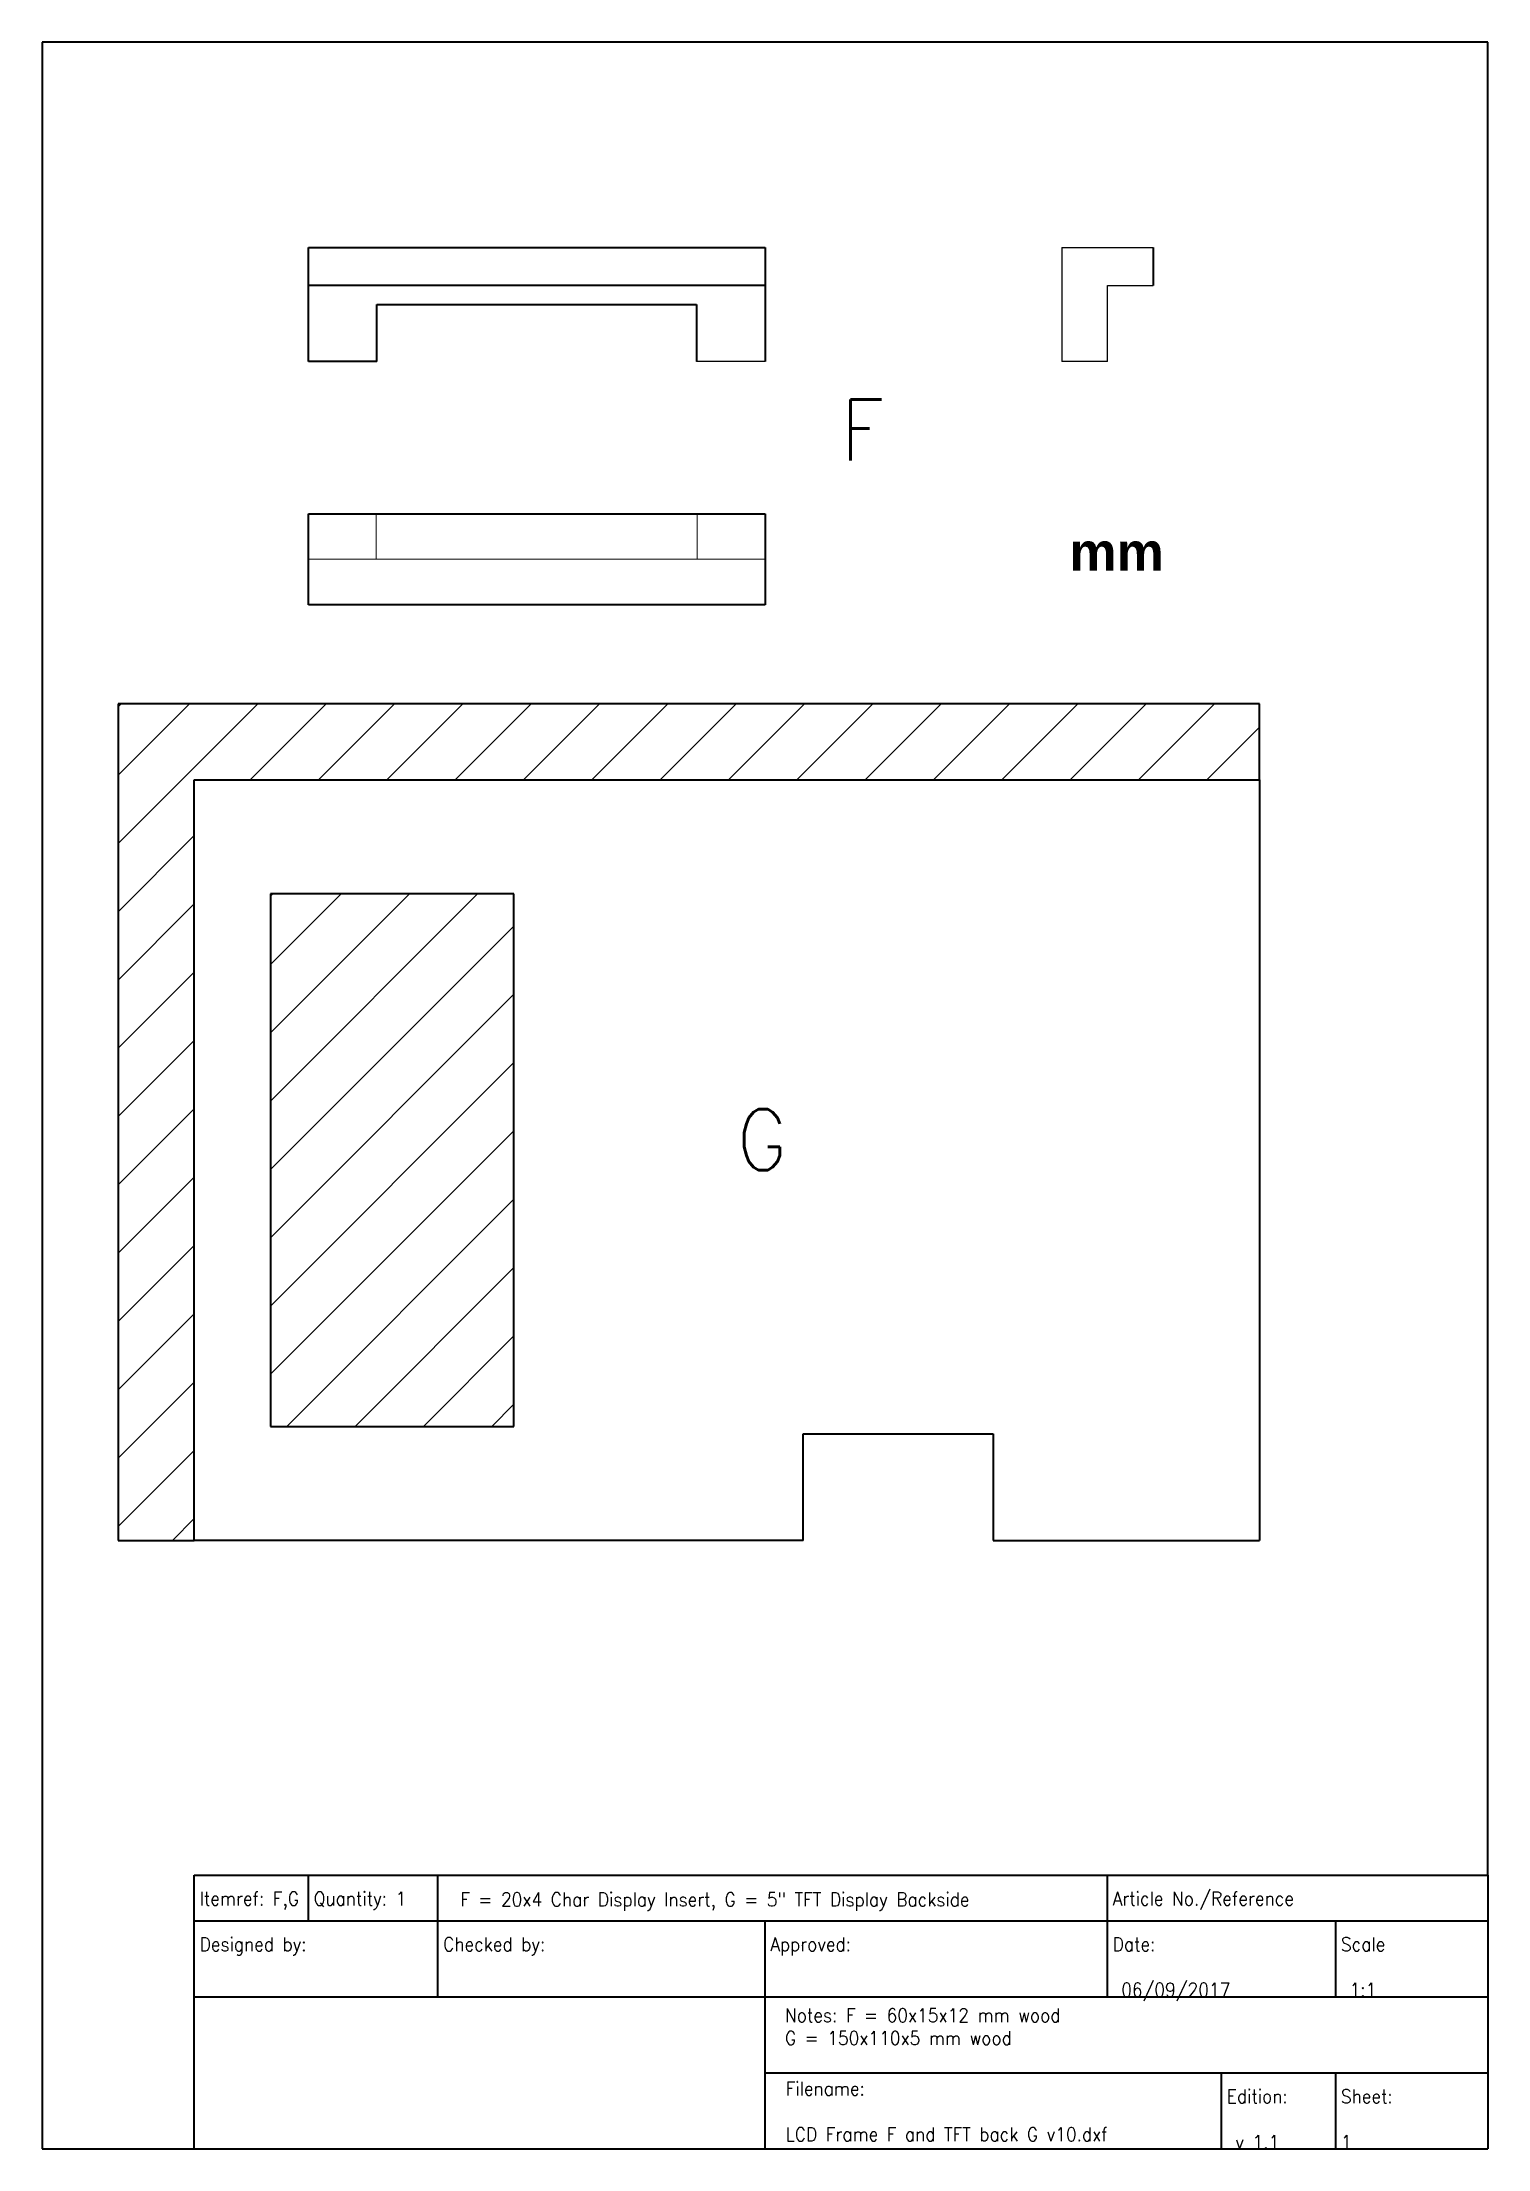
# Model space of a CAD drawing. Header units: millimetres. Extents: x 10 to 200, y 10 to 287.
import ezdxf

# ---------------------------------------------------------------- set-up
doc = ezdxf.new("R2010")
doc.units = ezdxf.units.MM
doc.linetypes.add('ACAD_ISO04W100', pattern=[30, 24, -3, 0, -3])
doc.layers.get('0').update_dxf_attribs({"color": 18, "lineweight": 25, "true_color": 0x000000})
for name, color, linetype, lineweight, true_color in [('0 ... Background', 18, 'Continuous', 35, 0x000000), ('0 ... Base', 18, 'Continuous', 35, 0x000000), ('0 ... Construction', 18, 'ACAD_ISO04W100', 9, 0x000000), ('0 ... Dimensions', 18, 'Continuous', 9, 0x000000), ('0 ... Numbering', 18, 'Continuous', 70, 0x000000)]:
    doc.layers.add(name, color=color, linetype=linetype, lineweight=lineweight, true_color=true_color)
doc.styles.add('textstyle11', font='Standard')
doc.styles.add('textstyle12', font='Standard')
doc.styles.add('textstyle13', font='Standard')
doc.styles.add('textstyle14', font='Standard')
doc.styles.add('textstyle15', font='Standard')
doc.styles.add('textstyle16', font='Standard')
doc.styles.add('textstyle17', font='Standard')
doc.styles.add('textstyle18', font='Standard')
doc.styles.add('textstyle19', font='Standard')
doc.styles.add('textstyle20', font='Standard')
doc.styles.add('textstyle21', font='Standard')
doc.styles.add('textstyle22', font='Standard')
doc.styles.add('textstyle23', font='Standard')
doc.styles.add('textstyle24', font='')
doc.styles.add('textstyle25', font='Standard')
doc.styles.add('textstyle26', font='Standard')
doc.styles.get('textstyle24').set_extended_font_data('Arial', bold=True)

msp = doc.modelspace()

# ---------------------------------------------------------------- hatches: boundary and pattern name
h = msp.add_hatch()
h.set_pattern_fill('ANSI31', color=256, scale=2, style=0, pattern_type=0)
h.paths.add_polyline_path([(20, 200), (20, 90), (30, 90), (30, 190), (170, 190), (170, 200)], flags=0)
at = {"layer": '0 ... Construction'}
h = msp.add_hatch(dxfattribs=at)
h.set_pattern_fill('ANSI31', color=256, scale=2, style=0, pattern_type=0)
h.paths.add_polyline_path([(40, 105), (72, 105), (72, 175), (40, 175)], flags=0)

# ---------------------------------------------------------------- linework, layer by layer
for p, q in [((144, 260), (156, 260)), ((144, 260), (144, 245)), ((150, 245), (150, 255)), ((150, 255), (156, 255)), ((105, 245), (96, 245)), ((150, 245), (144, 245))]:
    msp.add_line(p, q)
at = {"layer": '0 ... Background', "linetype": 'Continuous'}
for p, q in [((200, 287), (10, 287)), ((10, 287), (10, 10)), ((200, 46), (200, 287)), ((30, 46), (200, 46)), ((30, 40), (30, 46)), ((45, 40), (45, 46)), ((62, 40), (62, 46)), ((150, 40), (150, 46)), ((30, 40), (200, 40)), ((30, 10), (30, 40)), ((62, 30), (62, 40)), ((105, 30), (105, 40)), ((150, 30), (150, 40)), ((180, 30), (180, 40)), ((30, 30), (200, 30)), ((105, 10), (105, 30)), ((105, 20), (200, 20)), ((165, 10), (165, 20)), ((180, 10), (180, 20)), ((105, 10), (105, 15)), ((10, 10), (200, 10))]:
    msp.add_line(p, q, dxfattribs=at)
at = {"layer": '0 ... Background'}
msp.add_line((200, 46), (200, 10), dxfattribs=at)
at = {"layer": '0 ... Base'}
for p, q in [((45, 260), (105, 260)), ((45, 245), (45, 260)), ((105, 260), (105, 245)), ((156, 260), (156, 255)), ((105, 255), (45, 255)), ((54, 245), (54, 252.5)), ((54, 252.5), (96, 252.5)), ((96, 252.5), (96, 245)), ((54, 245), (45, 245)), ((45, 225), (105, 225)), ((45, 213), (45, 225)), ((105, 225), (105, 213)), ((105, 213), (45, 213)), ((170, 200), (20, 200)), ((20, 200), (20, 90)), ((170, 190), (170, 200)), ((30, 90), (30, 190)), ((30, 190), (170, 190)), ((170, 190), (170, 90)), ((72, 175), (40, 175)), ((40, 175), (40, 105)), ((72, 105), (72, 175)), ((40, 105), (72, 105)), ((110, 90), (110, 104)), ((110, 104), (135, 104)), ((135, 104), (135, 90)), ((20, 90), (30, 90)), ((110, 90), (30, 90)), ((135, 90), (170, 90))]:
    msp.add_line(p, q, dxfattribs=at)
at = {"layer": '0 ... Dimensions'}
for p, q in [((53.89, 225.04), (53.89, 219)), ((96.07, 224.98), (96.07, 219)), ((105, 219), (45, 219))]:
    msp.add_line(p, q, dxfattribs=at)

# ---------------------------------------------------------------- texts
at = {"layer": '0 ... Background', "linetype": 'Continuous', "lineweight": 25, "char_height": 1.8}
for s, insert, width, attachment_point, style in [('Itemref: F,G', (30.69, 43.81), 100, 1, 'textstyle11'), ('Quantity: 1', (45.69, 43.81), 100, 1, 'textstyle12'), ('F = 20x4 Char Display Insert, G = 5" TFT Display Backside', (64.96, 41.29), 100, 7, 'textstyle13'), ('Article No./Reference', (150.69, 43.81), 100, 1, 'textstyle14'), ('Designed by:', (30.69, 37.81), 100, 1, 'textstyle15'), ('Checked by:', (62.69, 37.81), 100, 1, 'textstyle16'), ('Approved:\\P\\P', (105.69, 37.81), 100, 1, 'textstyle17'), ('Date:\\P\\P 06/09/2017', (150.69, 37.81), 100, 1, 'textstyle19'), ('Scale\\P\\P 1:1', (180.69, 37.81), 100, 1, 'textstyle20'), ('Notes: F = 60x15x12 mm wood\\PG = 150x110x5 mm wood', (107.63, 28.47), 200, 1, 'textstyle23'), ('Filename:\\P\\PLCD Frame F and TFT back G v10.dxf', (107.72, 18.82), 100, 1, 'textstyle18'), ('Edition:\\P\\P v 1.1', (165.69, 17.81), 100, 1, 'textstyle21'), ('Sheet:\\P\\P1', (180.69, 17.81), 100, 1, 'textstyle22')]:
    msp.add_mtext(s, dxfattribs=dict(at, insert=insert, width=width, attachment_point=attachment_point, style=style))
at = {"layer": '0 ... Numbering', "attachment_point": 1}
for s, insert, char_height, style in [('F', (115, 240), 8, 'textstyle25'), ('mm', (145, 222.5), 5, 'textstyle24'), ('G', (101.32, 146.69), 8, 'textstyle26')]:
    msp.add_mtext(s, dxfattribs=dict(at, insert=insert, char_height=char_height, style=style))

doc.saveas('drawing.dxf')
